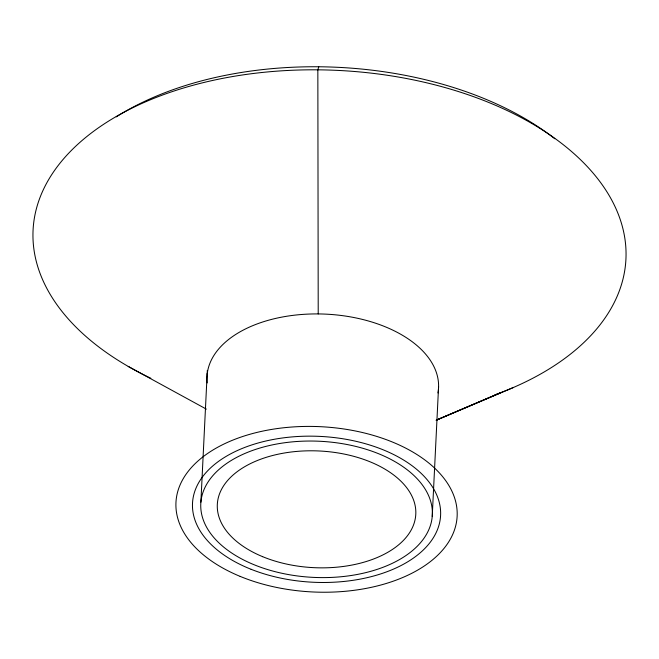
<?xml version="1.0" encoding="UTF-8"?>
<svg xmlns="http://www.w3.org/2000/svg" width="659" height="659" viewBox="0 0 659 659"><rect width="100%" height="100%" fill="white"/><g stroke="black" fill="none" stroke-linecap="round" stroke-linejoin="round"><path stroke-width="0.99" d="M200.88 502.166L207.173 373.472M432.23 516.475A115.91 68.132 2.8 0 0 263.798 446.934A115.91 68.132 2.8 0 0 253.641 564.557A115.91 68.132 2.8 0 0 432.23 516.475L438.573 386.751M318.767 66.773L317.844 69.829L318.215 313.931M437.049 419.841L513.592 387.41M128.208 366.42L206.358 409.124M207.371 374.493A115.91 68.132 2.8 0 1 207.305 370.407M207.198 382.937A115.91 68.132 2.8 0 1 325.019 314.104A115.91 68.132 2.8 0 1 437.971 392.953M150.837 378.274A296.789 174.446 2.8 0 1 113.999 117.821A296.789 174.446 2.8 0 1 555.801 139.057A296.789 174.446 2.8 0 1 494.975 394.815M116.231 116.898A285.438 167.773 2.8 0 1 554.754 138.736M501.408 392.402L436.217 420.187L501.408 392.402M240.156 576.394A140.754 82.729 2.8 0 0 457.016 518.007A140.754 82.729 2.8 0 0 252.488 433.564A140.754 82.729 2.8 0 0 240.156 576.394M251.095 569.294A124.189 73.001 2.8 0 0 440.583 515.635A124.189 73.001 2.8 0 0 257.982 443.037A124.189 73.001 2.8 0 0 251.095 569.294M262.628 556.666A99.352 58.396 2.8 0 0 415.705 515.453A99.352 58.396 2.8 0 0 271.335 455.847A99.352 58.396 2.8 0 0 262.628 556.666"/></g></svg>
